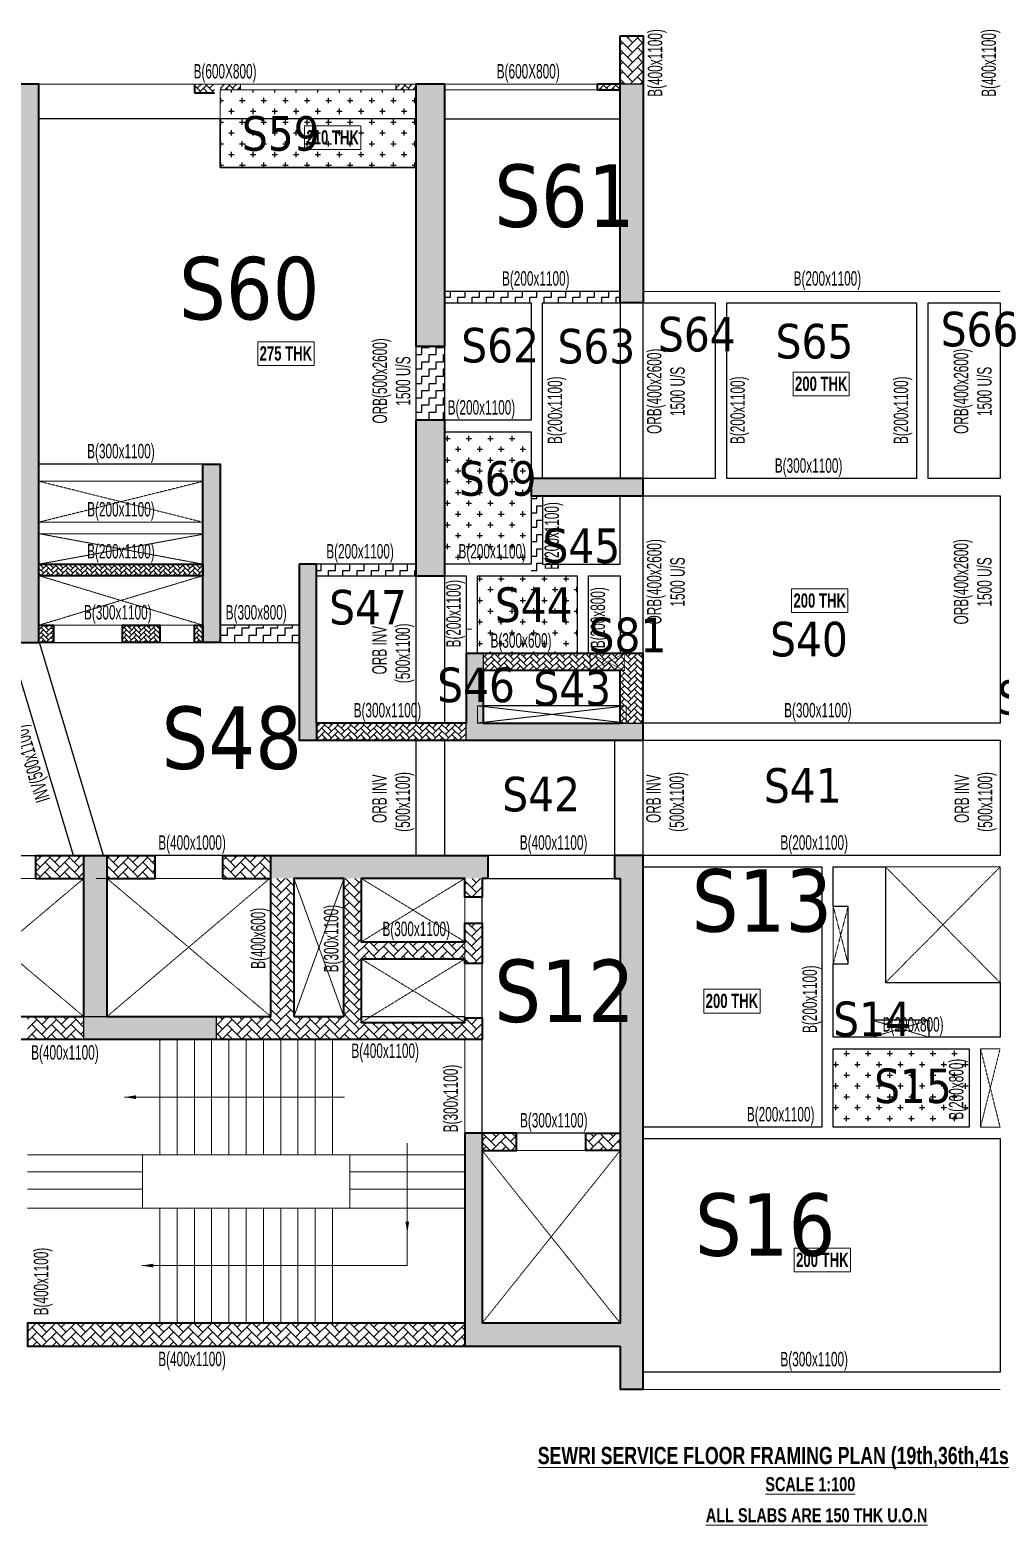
# Model space of a CAD drawing. Header units: millimetres. Extents: x 342 to 67320, y 176 to 26153.
# Drawn here: x 15246 to 32103, y 176 to 26153 of the extents above; entities that cross this region are included whole.
import ezdxf

# ---------------------------------------------------------------- set-up
doc = ezdxf.new("R2010")
doc.units = ezdxf.units.MM
doc.linetypes.add('HIDDEN', pattern=[0.375, 0.25, -0.125])
for name, color, linetype, lineweight in [('A-ANNO-DIMS', 8, 'Continuous', 15), ('A-DETL-MISC', 35, 'Continuous', 15), ('A-FLOR-IDEN', 11, 'Continuous', 9), ('A-HIDD-ABVE', 8, 'HIDDEN', 20), ('G-ANNO-TEXT', 231, 'Continuous', 9), ('S-BEAM', 7, 'Continuous', 18), ('S-BEAM-IDEN', 2, 'Continuous', 9), ('S-COL HATCH', 9, 'Continuous', 0), ('S-COLS', 5, 'Continuous', 35), ('S-WALL', 4, 'Continuous', 18)]:
    doc.layers.add(name, color=color, linetype=linetype, lineweight=lineweight)
for name, color, linetype in [('changes', 7, 'Continuous'), ('HATCH', 8, 'Continuous'), ('S-CUTOUT', 1, 'Continuous'), ('SUNK SLAB', 8, 'Continuous')]:
    doc.layers.add(name, color=color, linetype=linetype)
doc.styles.add('Dim.s & Anno.(Misc.)', font='ARIALN.TTF')
doc.styles.add('Swis721 LtCn BT', font='swisscl.ttf', dxfattribs={"width": 0.9, "height": 233.355162})
doc.styles.add('Swis721 LtCn BT_2', font='swisscl.ttf', dxfattribs={"height": 244.992296})
doc.styles.add('Swis721 LtCn BT_B', font='', dxfattribs={"width": 0.9, "height": 246.918336})
doc.styles.get('Swis721 LtCn BT_B').set_extended_font_data('Swis721 LtCn BT', bold=True)
doc.dimstyles.new('A-GFC-100', dxfattribs={"dimscale": 100, "dimtxt": 1.75, "dimasz": 1.5, "dimexe": 1.5, "dimexo": 0, "dimgap": 1, "dimtad": 1, "dimdsep": 46, "dimtxsty": 'Dim.s & Anno.(Misc.)', "dimblk": 'ARCHTICK', "dimcen": 0, "dimdle": 1.5, "dimclrd": 256, "dimclre": 8, "dimclrt": 6, "dimazin": 2, "dimtfac": 1, "dimtix": 1, "dimtmove": 2, "dimatfit": 3, "dimfxl": 1, "dimtolj": 1, "dimlwd": -1, "dimlwe": 9, "dimarcsym": 0})
pattern_1 = [(0, (-31351735.42, 21119742.44), (187.5, 187.5), [93.75, -281.25]), (90, (-31351688.55, 21119695.56), (-187.5, 187.5), [93.75, -281.25])]
pattern_2 = [(45, (-31802317.5, 20729084.55), (0, 169.7056275), [360, -120]), (135, (-31802232.65, 20729169.4), (1e-14, 169.7056275), [360, -120])]
pattern_3 = [(45, (-31802317.5, 20729084.55), (0, 113.13708499), [240, -80]), (135, (-31802260.93, 20729141.12), (9e-15, 113.13708499), [240, -80])]
pattern_4 = [(45, (-15037.47, -17858.63), (0, 107.76307), [228.6, -76.2]), (135, (-14983.584, -17804.75), (7e-15, 107.76307), [228.6, -76.2])]
pattern_5 = [(45, (-15037.89, -17858.63), (0, 107.76307), [228.6, -76.2]), (135, (-14984.01, -17804.744), (7e-15, 107.76307), [228.6, -76.2])]
pattern_6 = [(45, (-31618808, 20746156.34), (0, 169.7056275), [360, -120]), (135, (-31618723.15, 20746241.2), (1e-14, 169.7056275), [360, -120])]

# ---------------------------------------------------------------- blocks, each defined once
blk = doc.blocks.new('_ARCHTICK')
at = {"color": 0, "linetype": 'ByBlock', "const_width": 0.15}
blk.add_lwpolyline([(-0.5, -0.5), (0.5, 0.5)], dxfattribs=at)
blk = doc.blocks.new('A$Cbe320e20')
at = {"layer": 'S-COL HATCH'}
h = blk.add_hatch(dxfattribs=at)
h.set_pattern_fill('AR-HBONE', color=256, scale=30)
h.set_pattern_definition(pattern_2)
h.paths.add_polyline_path([(15654, 17040), (15254, 17040), (15254, 16206), (15254, 16206), (15654, 16206)])
at = {"layer": 'S-COL HATCH', "transparency": 33554687}
h = blk.add_hatch(color=256, dxfattribs=at)
h.dxf.hatch_style = 1
h.paths.add_polyline_path([(4654, 6500), (5154, 6500), (5154, 16200), (4654, 16200)])
h = blk.add_hatch(color=256, dxfattribs=at)
h.dxf.hatch_style = 1
h.paths.add_polyline_path([(11704, 11650), (12204, 11650), (12204, 16200), (11704, 16200)])
h = blk.add_hatch(color=256, dxfattribs=at)
h.dxf.hatch_style = 1
h.paths.add_polyline_path([(15254, 16206), (15654, 16206), (15654, 12400), (15254, 12400)])
h = blk.add_hatch(color=256, dxfattribs=at)
h.dxf.hatch_style = 1
h.paths.add_polyline_path([(12204, 10360), (11704, 10360), (11704, 7660), (12204, 7660)])
h = blk.add_hatch(color=256, dxfattribs=at)
h.dxf.hatch_style = 1
h.paths.add_polyline_path([(8304, 6500), (8304, 9600), (8004, 9600), (8004, 6500)])
h = blk.add_hatch(color=256, dxfattribs=at)
h.dxf.hatch_style = 1
h.paths.add_polyline_path([(15654, 9350), (13704, 9350), (13704, 9050), (15654, 9050)])
at = {"layer": 'S-COL HATCH'}
h = blk.add_hatch(dxfattribs=at)
h.set_pattern_fill('AR-HBONE', color=256, scale=15)
h.set_pattern_definition([(45, (-31365336.03, 20949949.553), (0, 84.85281374), [180, -60]), (135, (-31365293.6, 20949991.98), (7e-15, 84.85281374), [180, -60])])
h.paths.add_polyline_path([(5154, 7860), (5154, 7660), (8004, 7660), (8004, 7860)])
at = {"layer": 'S-COL HATCH', "transparency": 33554687}
h = blk.add_hatch(color=256, dxfattribs=at)
h.dxf.hatch_style = 1
h.paths.add_polyline_path([(9974, 7860), (9674, 7860), (9674, 4800), (9974, 4800), (9974, 5100)])
at = {"layer": 'S-COL HATCH'}
h = blk.add_hatch(dxfattribs=at)
h.set_pattern_fill('AR-HBONE', color=256, scale=15)
h.set_pattern_definition([(45, (-31367286.02, 20948789.55), (0, 84.85281374), [180, -60]), (135, (-31367243.596, 20948831.98), (7e-15, 84.85281374), [180, -60])])
h.paths.add_polyline_path([(5154, 6800), (5154, 6500), (5404, 6500), (5404, 6800)])
h = blk.add_hatch(dxfattribs=at)
h.set_pattern_fill('AR-HBONE', color=256, scale=15)
h.set_pattern_definition([(45, (-31365336.03, 20948789.553), (0, 84.85281374), [180, -60]), (135, (-31365293.6, 20948831.98), (7e-15, 84.85281374), [180, -60])])
h.paths.add_polyline_path([(6604, 6800), (6604, 6500), (7254, 6500), (7254, 6800)])
h = blk.add_hatch(dxfattribs=at)
h.set_pattern_fill('AR-HBONE', color=256, scale=15)
h.set_pattern_definition([(45, (-31364586.025, 20948789.55), (0, 84.85281374), [180, -60]), (135, (-31364543.6, 20948831.98), (7e-15, 84.85281374), [180, -60])])
h.paths.add_polyline_path([(7854, 6800), (7854, 6500), (8004, 6500), (8004, 6800)])
at = {"layer": 'S-COL HATCH', "transparency": 33554687}
h = blk.add_hatch(color=256, dxfattribs=at)
h.dxf.hatch_style = 1
h.paths.add_polyline_path([(12574, 6310), (12874, 6310), (12874, 5100), (15654, 5100), (15654, 4800), (12574, 4800)])
at = {"layer": 'S-COL HATCH'}
h = blk.add_hatch(dxfattribs=at)
h.set_pattern_fill('AR-HBONE', color=256, scale=20)
h.set_pattern_definition(pattern_3)
h.paths.add_polyline_path([(15254, 6010), (15254, 5100), (15254, 5100), (15254, 5100), (15654, 5100), (15654, 6310), (12874, 6310), (12874, 6010), (12874, 6010)])
h = blk.add_hatch(dxfattribs=at)
h.set_pattern_fill('AR-HBONE', color=256, scale=20)
h.set_pattern_definition(pattern_3)
h.paths.add_polyline_path([(12574, 5100), (9974, 5100), (9974, 4800), (12574, 4800)])
h = blk.add_hatch(dxfattribs=at)
h.set_pattern_fill('AR-HBONE', color=256, scale=30)
h.set_pattern_definition(pattern_6)
h.paths.add_polyline_path([(5935, 2400), (5935, 2800), (5095, 2800), (5095, 2400)])
at = {"layer": 'S-COL HATCH', "transparency": 33554687}
h = blk.add_hatch(color=256, dxfattribs=at)
h.dxf.hatch_style = 1
h.paths.add_polyline_path([(5934, 2800), (6334, 2800), (6334, 0), (5934, 0)])
at = {"layer": 'S-COL HATCH'}
h = blk.add_hatch(dxfattribs=at)
h.set_pattern_fill('AR-HBONE', color=256, scale=30)
h.set_pattern_definition(pattern_6)
h.paths.add_polyline_path([(7175, 2400), (7175, 2800), (6335, 2800), (6335, 2400)])
h = blk.add_hatch(dxfattribs=at)
h.set_pattern_fill('AR-HBONE', color=256, scale=30)
h.set_pattern_definition(pattern_6)
h.paths.add_polyline_path([(9185, 2400), (9185, 2800), (8345, 2800), (8345, 2400), (8675, 2400)])
at = {"layer": 'S-COL HATCH', "transparency": 33554687}
h = blk.add_hatch(color=256, dxfattribs=at)
h.dxf.hatch_style = 1
h.paths.add_polyline_path([(9184, 2800), (12954, 2800), (12954, 2400), (9184, 2400)])
h = blk.add_hatch(color=256, dxfattribs=at)
h.dxf.hatch_style = 1
h.paths.add_polyline_path([(12854, -2025), (12554, -2025), (12554, -5325), (12554, -5725), (15254, -5725), (15254, -6475), (15654, -6475), (15654, -5325), (15654, -5325), (15654, 2800), (15154, 2800), (15154, 2400), (15254, 2400), (15254, -5325), (15254, -5325), (12854, -5325), (12854, -5325)])
at = {"layer": 'S-COL HATCH'}
h = blk.add_hatch(dxfattribs=at)
h.set_pattern_fill('AR-HBONE', color=256, scale=30)
h.set_pattern_definition(pattern_2)
h.paths.add_polyline_path([(10454, 2400), (10754, 2400), (10754, 1300), (12554, 1300), (12554, 1625), (12854, 1625), (12854, 922), (12554, 922), (12554, 1000), (10754, 1000), (10754, -100), (12554, -100), (12554, -23), (12854, -23), (12854, -400), (8234, -400), (8234, 0), (10454, 0)])
h = blk.add_hatch(dxfattribs=at)
h.set_pattern_fill('AR-HBONE', color=256, scale=30)
h.set_pattern_definition(pattern_2)
h.paths.add_polyline_path([(9184, 0), (9584, 0), (9584, 2400), (9184, 2400)])
h = blk.add_hatch(dxfattribs=at)
h.set_pattern_fill('AR-HBONE', color=256, scale=30)
h.set_pattern_definition(pattern_2)
h.paths.add_polyline_path([(12554, 2400), (12854, 2400), (12854, 2075), (12554, 2075)])
h = blk.add_hatch(dxfattribs=at)
h.set_pattern_fill('AR-HBONE', color=256, scale=30)
h.set_pattern_definition(pattern_2)
h.paths.add_polyline_path([(5934, 0), (4954, 0), (4954, -400), (5934, -400)])
at = {"layer": 'S-COL HATCH', "transparency": 33554687}
h = blk.add_hatch(color=256, dxfattribs=at)
h.dxf.hatch_style = 1
h.paths.add_polyline_path([(5934, 0), (8234, 0), (8234, -400), (5934, -400)])
at = {"layer": 'S-COL HATCH'}
h = blk.add_hatch(dxfattribs=at)
h.set_pattern_fill('AR-HBONE', color=256, scale=30)
h.set_pattern_definition([(45, (-31802317.5, 20677155.55), (0, 169.7056275), [360, -120]), (135, (-31802232.65, 20677240.4), (1e-14, 169.7056275), [360, -120])])
h.paths.add_polyline_path([(13454, -2025), (12854, -2025), (12854, -2325), (13454, -2325)])
h.paths.add_polyline_path([(15254, -2025), (14654, -2025), (14654, -2325), (15254, -2325)])
h = blk.add_hatch(dxfattribs=at)
h.set_pattern_fill('AR-HBONE', color=256, scale=30)
h.set_pattern_definition(pattern_2)
h.paths.add_polyline_path([(4954, -5325), (12554, -5325), (12554, -5725), (4954, -5725)])
at = {"layer": 'S-WALL'}
h = blk.add_hatch(dxfattribs=at)
h.set_pattern_fill('FP_1', color=1, style=0, pattern_type=2)
h.set_pattern_definition(pattern_5)
h.paths.add_polyline_path([(8205, 16050), (8205, 16200), (7855, 16200), (7855, 16050)])
h = blk.add_hatch(dxfattribs=at)
h.set_pattern_fill('FP_1', color=1, style=0, pattern_type=2)
h.set_pattern_definition(pattern_5)
h.paths.add_polyline_path([(8205, 16050), (8205, 16200), (7855, 16200), (7855, 16050)])
h = blk.add_hatch(dxfattribs=at)
h.set_pattern_fill('FP_1', color=1, style=0, pattern_type=2)
h.set_pattern_definition([(45, (-18086.774, -17858.63), (0, 107.76307), [228.6, -76.2]), (135, (-18032.89, -17804.745), (7e-15, 107.76307), [228.6, -76.2])])
h.paths.add_polyline_path([(8656, 16100), (8656, 16200), (8306, 16200), (8306, 16100)])
h = blk.add_hatch(dxfattribs=at)
h.set_pattern_fill('FP_1', color=1, style=0, pattern_type=2)
h.set_pattern_definition(pattern_4)
h.paths.add_polyline_path([(11705, 16100), (11705, 16200), (11355, 16200), (11355, 16100)])
h = blk.add_hatch(dxfattribs=at)
h.set_pattern_fill('FP_1', color=1, style=0, pattern_type=2)
h.set_pattern_definition(pattern_4)
h.paths.add_polyline_path([(11705, 16100), (11705, 16200), (11355, 16200), (11355, 16100)])
h = blk.add_hatch(dxfattribs=at)
h.set_pattern_fill('FP_1', color=1, style=0, pattern_type=2)
h.set_pattern_definition(pattern_4)
h.paths.add_polyline_path([(15255, 16100), (15255, 16200), (14855, 16200), (14855, 16100)])
h = blk.add_hatch(dxfattribs=at)
h.set_pattern_fill('FP_1', color=1, style=0, pattern_type=2)
h.set_pattern_definition(pattern_4)
h.paths.add_polyline_path([(15255, 16100), (15255, 16200), (14855, 16200), (14855, 16100)])
at = {"layer": 'changes'}
for p, q in [((15254, 16206), (15654, 16206)), ((15654, 5100), (15654, 4800))]:
    blk.add_line(p, q, dxfattribs=at)
for points in [[(12574, 6310), (12874, 6310), (12874, 5100), (15654, 5100), (15654, 4800), (12574, 4800)], [(5934, 0), (8234, 0), (8234, -400), (5934, -400)]]:
    blk.add_lwpolyline(points, close=True, dxfattribs=at)
at = {"layer": 'S-COL HATCH'}
blk.add_line((12874, 6010), (12874, 6310), dxfattribs=at)
at = {"layer": 'S-COLS'}
for p, q in [((9974, 5100), (9974, 4800)), ((5095, 2800), (5095, 2400)), ((5095, 2800), (7175, 2800)), ((7175, 2400), (7175, 2800)), ((8345, 2800), (8345, 2400)), ((8345, 2800), (9184, 2800)), ((5095, 2400), (5934, 2400)), ((6334, 2400), (7175, 2400)), ((8345, 2400), (9184, 2400)), ((12554, -2025), (12554, -5325)), ((12854, -2025), (12854, -5325)), ((12554, -5325), (12554, -5725))]:
    blk.add_line(p, q, dxfattribs=at)
for points in [[(15254, 17040), (15654, 17040), (15654, 12400), (15254, 12400)], [(11704, 11650), (12204, 11650), (12204, 16200), (11704, 16200)], [(11704, 10360), (11704, 7660), (12204, 7660), (12204, 10360)], [(15654, 9350), (13704, 9350), (13704, 9050), (15654, 9050)], [(9674, 7860), (9674, 4800), (15654, 4800), (15654, 6310), (12574, 6310), (12574, 5100), (9974, 5100), (9974, 7860), (9674, 7860)], [(15254, 6010), (12874, 6010), (12874, 5100), (15254, 5100)], [(9584, 0), (10454, 0), (10454, 2400), (9584, 2400)]]:
    blk.add_lwpolyline(points, close=True, dxfattribs=at)
at = {"layer": 'S-COLS', "elevation": 0}
for points in [[(4654, 6500), (5154, 6500), (5154, 16200), (4654, 16200)], [(8004, 9600), (8304, 9600), (8304, 6500), (8004, 6500)], [(8004, 7660), (5154, 7660), (5154, 7860), (8004, 7860)], [(5404, 6500), (5154, 6500), (5154, 6800), (5404, 6800)], [(7254, 6500), (6604, 6500), (6604, 6800), (7254, 6800)], [(8004, 6500), (7854, 6500), (7854, 6800), (8004, 6800)]]:
    blk.add_lwpolyline(points, close=True, dxfattribs=at)
at = {"layer": 'S-COLS'}
for points in [[(9184, 2800), (12954, 2800), (12954, 2400), (12854, 2400), (12854, 2075), (12554, 2075), (12554, 2400), (11654, 2400), (10754, 2400), (10754, 1300), (12554, 1300), (12554, 1625), (12854, 1625), (12854, 922), (12554, 922), (12554, 1000), (10754, 1000), (10754, -100), (11654, -100), (12554, -100), (12554, -23), (12854, -23), (12854, -400), (10754, -400), (10754, -400), (-400, -400)], [(3084, 2800), (3084, 0), (5934, 0), (5934, 2800)], [(5934, 2800), (6334, 2800)], [(6334, 2800), (6334, 0), (9184, 0), (9184, 2800)], [(15654, -5325), (15654, 2800), (15154, 2800), (15154, 2400), (15254, 2400), (15254, -5325), (12854, -5325)], [(12854, -2325), (13454, -2325), (13454, -2025), (12554, -2025)], [(15254, -2325), (14654, -2325), (14654, -2025), (15254, -2025)], [(12554, -5325), (4954, -5325), (4954, -5725), (15254, -5725)], [(15254, -5725), (15254, -6475), (15654, -6475), (15654, -5325)]]:
    blk.add_lwpolyline(points, dxfattribs=at)
at = {"layer": 'S-CUTOUT', "const_width": 10}
blk.add_lwpolyline([(14729, 6310), (15329, 6310), (15329, 6010), (14729, 6010)], close=True, dxfattribs=at)
for points in [[(14729, 6310), (15329, 6010)], [(15329, 6310), (14729, 6010)]]:
    blk.add_lwpolyline(points, dxfattribs=at)
at = {"layer": 'S-WALL', "lineweight": 35}
for p, q in [((5155, 16200), (4305, 16200)), ((7855, 16200), (7855, 16050)), ((15255, 16200), (14855, 16200)), ((14855, 16200), (14855, 16100)), ((7855, 16050), (8205, 16050)), ((14855, 16100), (15255, 16100))]:
    blk.add_line(p, q, dxfattribs=at)
at = {"layer": 'S-WALL', "color": 7}
for p, q in [((8304, 16200), (11355, 16200)), ((8655, 16200), (8655, 16100)), ((11355, 16200), (11355, 16100)), ((12205, 16200), (11355, 16200)), ((12205, 16200), (14855, 16200)), ((11704, 16100), (8304, 16100)), ((14855, 16100), (12205, 16100))]:
    blk.add_line(p, q, dxfattribs=at)

msp = doc.modelspace()

# ---------------------------------------------------------------- hatches: boundary and pattern name
at = {"layer": 'SUNK SLAB'}
h = msp.add_hatch(dxfattribs=at)
h.set_pattern_fill('CROSS', color=8, scale=750, style=0)
h.set_pattern_definition([(0, (-31351735.42, 21120175.75), (187.5, 187.5), [93.75, -281.25]), (90, (-31351688.55, 21120128.87), (-187.5, 187.5), [93.75, -281.25])])
h.paths.add_polyline_path([(21953, 23761), (21953, 25111), (18553, 25111), (18553, 23761)])
h = msp.add_hatch(dxfattribs=at)
h.set_pattern_fill('ZIGZAG', color=8, scale=1000, style=0)
h.set_pattern_definition([(0, (-31792068.99, 20733512), (125, 125), [125, -125]), (90, (-31791943.99, 20733512), (-125, 125), [125, -125])])
h.paths.add_polyline_path([(19923, 15811), (18553, 15811), (18553, 15511), (19923, 15511)])
h.paths.add_polyline_path([(21953, 16871), (20223, 16871), (20223, 16871), (20223, 16671), (21953, 16671)])
h.paths.add_polyline_path([(22453, 20661), (21953, 20661), (21953, 19371), (22453, 19371)])
h.paths.add_polyline_path([(25503, 21611), (22453, 21611), (22453, 21411), (22553, 21411), (22553, 21411), (23463, 21411), (23463, 21411), (25503, 21411)])
h.paths.add_polyline_path([(24153, 18061), (23953, 18061), (23953, 16671), (24153, 16671)])
h = msp.add_hatch(dxfattribs=at)
h.set_pattern_fill('CROSS', color=8, scale=750, style=0)
h.set_pattern_definition(pattern_1)
h.paths.add_polyline_path([(22453, 16871), (23953, 16871), (23953, 17961), (23953, 18361), (23953, 19171), (22453, 19171)])
h = msp.add_hatch(dxfattribs=at)
h.set_pattern_fill('CROSS', color=8, scale=750, style=0)
h.set_pattern_definition(pattern_1)
h.paths.add_polyline_path([(23023, 16671), (23023, 15321), (24753, 15321), (24753, 16671)])
h = msp.add_hatch(dxfattribs=at)
h.set_pattern_fill('CROSS', color=8, scale=750, style=0)
h.set_pattern_definition(pattern_1)
h.paths.add_polyline_path([(31563, 8451), (29203, 8451), (29203, 7091), (31563, 7091)])

# ---------------------------------------------------------------- linework, layer by layer
at = {"layer": 'A-ANNO-DIMS', "ltscale": 500, "elevation": 0}
msp.add_lwpolyline([(21013, 4685), (21803, 4685), (21803, 5250)], dxfattribs=at)
at = {"layer": 'A-DETL-MISC'}
for p, q in [((17503, 8611), (17503, 6611)), ((17803, 8611), (17803, 6611)), ((18103, 8611), (18103, 6611)), ((18403, 8611), (18403, 6611)), ((18703, 8611), (18703, 6611)), ((19003, 8611), (19003, 6611)), ((19303, 8611), (19303, 6611)), ((19603, 8611), (19603, 6611)), ((19903, 8611), (19903, 6611)), ((20203, 8611), (20203, 6611)), ((20503, 8610), (20503, 6611)), ((17503, 3685), (17503, 5685)), ((17803, 3685), (17803, 5685)), ((18103, 3685), (18103, 5685)), ((18403, 3685), (18403, 5685)), ((18703, 3685), (18703, 5685)), ((19003, 3685), (19003, 5685)), ((19303, 3685), (19303, 5685)), ((19603, 3685), (19603, 5685)), ((19903, 3685), (19903, 5685)), ((20203, 3685), (20203, 5685)), ((20503, 3685), (20503, 5685))]:
    msp.add_line(p, q, dxfattribs=at)
at = {"layer": 'A-DETL-MISC', "elevation": 0}
for points in [[(17203, 6611), (15203, 6611)], [(20803, 6611), (22803, 6611)], [(17203, 6311), (15203, 6311)], [(20803, 6311), (22803, 6311)], [(17203, 6011), (15203, 6011)], [(20803, 6011), (22803, 6011)], [(17203, 5685), (15203, 5685)], [(20803, 5685), (22803, 5685)]]:
    msp.add_lwpolyline(points, dxfattribs=at)
msp.add_lwpolyline([(20803, 6611), (20803, 5685), (17203, 5685), (17203, 6611)], close=True, dxfattribs=at)
at = {"layer": 'A-FLOR-IDEN', "color": 8, "elevation": 0, "flags": 128}
for points in [[(20017, 24489), (20017, 24077), (20995, 24077), (20995, 24489)], [(19204, 20734), (19204, 20322), (20182, 20322), (20182, 20734)], [(28506, 20207), (28506, 19795), (29483, 19795), (29483, 20207)], [(28479, 16441), (28479, 16029), (29457, 16029), (29457, 16441)], [(26954, 9485), (26954, 9073), (27932, 9073), (27932, 9485)], [(28525, 4986), (28525, 4574), (29502, 4574), (29502, 4986)]]:
    msp.add_lwpolyline(points, close=True, dxfattribs=at)
at = {"layer": 'A-HIDD-ABVE', "linetype": 'HIDDEN'}
for p, q in [((15403, 18311, 0), (18203, 17613, 0)), ((15403, 17601, 0), (18253, 18311, 0)), ((15403, 17401, 0), (18253, 16871, 0)), ((15403, 16871, 0), (18253, 17391, 0)), ((15403, 16671, 0), (18253, 15811, 0)), ((15403, 15811, 0), (18253, 16671)), ((23023, 14411), (25603, 14111)), ((23023, 14111), (25603, 14411)), ((30113, 11611), (32103, 9601)), ((30113, 9601), (32103, 11611)), ((13333, 11411), (16183, 9011)), ((13333, 9011), (16183, 11411)), ((16583, 11411), (19433, 9011)), ((16583, 9011), (19413, 11411)), ((19833, 11411), (20703, 9011)), ((19833, 9011), (20703, 11411)), ((21003, 11411), (22803, 10311)), ((21003, 10311), (22803, 11411)), ((29463, 10926, 0), (29203, 9926, 0)), ((29463, 9926, 0), (29203, 10926, 0)), ((21003, 10011), (22803, 8911)), ((21003, 8911), (22803, 10011)), ((29873, 8951, 0), (30873, 8651)), ((29873, 8651), (30873, 8951, 0)), ((31763, 8451, 0), (32103, 7091)), ((31763, 7091), (32103, 8451)), ((23103, 6685), (25503, 3685)), ((23103, 3685), (25503, 6685))]:
    msp.add_line(p, q, dxfattribs=at)
at = {"layer": 'changes'}
msp.add_line((21003, 9011), (22803, 9011), dxfattribs=at)
at = {"layer": 'changes', "color": 1, "elevation": 0}
for points in [[(15403, 24611), (18553, 24611), (18553, 23761), (21953, 23761), (21953, 16871), (19923, 16871), (19923, 15811), (18553, 15811), (18553, 18611), (15403, 18611)], [(18553, 24611), (21953, 24611), (21953, 23761), (18553, 23761)], [(22453, 24606), (25503, 24606), (25503, 21611), (22453, 21611)], [(22453, 21411), (23953, 21411), (23953, 19371), (22453, 19371)], [(24153, 21411), (25503, 21411), (25503, 18361), (24153, 18361)], [(25903, 21411), (27153, 21411), (27153, 18361), (25903, 18361)], [(27353, 21411), (30653, 21411), (30653, 18361), (27353, 18361)], [(30853, 21411), (32103, 21411), (32103, 18361), (30853, 18361)], [(22453, 19171), (23953, 19171), (23953, 16871), (22453, 16871)], [(25503, 18061), (24153, 18061), (24153, 16871), (25503, 16871)], [(25903, 18061), (32103, 18061), (32103, 14111), (25903, 14111)], [(20223, 16671), (21953, 16671), (21953, 14111), (20223, 14111)], [(22453, 16671), (22823, 16671), (22823, 14111), (22453, 14111)], [(23023, 16671), (24753, 16671), (24753, 15321), (23023, 15321)], [(24953, 16671), (25503, 16671), (25503, 15321), (24953, 15321)], [(8163, 13811), (8163, 11811), (16002, 11811), (14892, 15511), (12553, 15511), (12553, 13811)], [(15414, 15511), (19923, 15511), (19923, 13811), (21953, 13811), (21953, 11811), (16524, 11811)], [(23123, 15021), (25503, 15021), (25503, 14411), (23123, 14411)], [(22453, 13811), (25403, 13811), (25403, 11811), (22453, 11811)], [(25903, 13811), (32103, 13811), (32103, 11811), (25903, 11811)], [(25903, 11611), (29003, 11611), (29003, 7091), (25903, 7091)], [(32103, 9601), (32103, 8651), (30873, 8651), (30873, 8951), (29873, 8951), (29873, 8651), (29203, 8651), (29203, 9926), (29463, 9926), (29463, 10926), (29203, 10926), (29203, 11611), (30113, 11611), (30113, 9601)], [(23103, 11411), (25503, 11411), (25503, 6985), (23103, 6985)], [(29203, 8451), (31563, 8451), (31563, 7091), (29203, 7091)], [(25903, 6891), (32103, 6891), (32103, 2835), (25903, 2835)]]:
    msp.add_lwpolyline(points, close=True, dxfattribs=at)
at = {"layer": 'HATCH', "color": 4}
for p, q in [((21953, 14111), (21953, 14111)), ((22453, 14111), (22453, 14111))]:
    msp.add_line(p, q, dxfattribs=at)
at = {"layer": 'S-BEAM'}
for p, q in [((15403, 25211, 0), (21953, 25211, 0)), ((22453, 25211), (25503, 25216)), ((18553, 24611, 0), (21953, 24611)), ((32103, 21611), (25903, 21611)), ((25503, 18361, 0), (25503, 21411)), ((25903, 18361, 0), (25903, 21411)), ((32103, 18361, 0), (32103, 21411)), ((21953, 20661), (21953, 19371)), ((22453, 20661), (22453, 19371)), ((23953, 19171), (22453, 19171)), ((23953, 19171), (23953, 18361)), ((15653, 18611, 0), (15403, 18611, 0)), ((15403, 18311, 0), (18253, 18311, 0)), ((23953, 17961), (23953, 16871)), ((25503, 16871), (25503, 18061)), ((25903, 15121), (25903, 18061)), ((32103, 15121), (32103, 18061)), ((15403, 17601, 0), (18253, 17601, 0)), ((15403, 17401, 0), (18253, 17401)), ((15403, 16871, 0), (18253, 16871, 0)), ((15403, 16671, 0), (18253, 16671)), ((21953, 16671), (21953, 14111)), ((22453, 16871), (23953, 16871)), ((22453, 16671), (22823, 16671)), ((22453, 16671, 0), (22453, 14111, 0)), ((23023, 16671), (24753, 16671)), ((23023, 15321), (23023, 16671)), ((24153, 16871), (25503, 16871)), ((24753, 16671), (24753, 15321)), ((25503, 15321), (25503, 16671)), ((15403, 15811), (18253, 15811, 0)), ((14892, 15511, 0), (16002, 11811, 0)), ((15414, 15511, 0), (16524, 11811, 0)), ((21953, 13811, 0), (21953, 11811, 0)), ((22453, 13811, 0), (22453, 11811, 0)), ((25403, 13811), (25403, 11811)), ((25903, 13811), (25903, 11811)), ((32103, 13811), (32103, 11811)), ((13333, 11411), (16183, 11411)), ((16398, 11411), (19433, 11411)), ((22803, 8988), (22803, 11411)), ((22803, 8611), (22803, 6985)), ((29203, 8451, 0), (29203, 7091)), ((29203, 8451, 0), (31563, 8451, 0)), ((31563, 8451, 0), (31563, 7091)), ((31763, 8451, 0), (32103, 8451)), ((31763, 8451, 0), (31763, 7091)), ((31563, 7091), (29203, 7091)), ((32103, 7091), (31763, 7091)), ((23703, 6685), (24903, 6685)), ((25903, 2535), (32103, 2535))]:
    msp.add_line(p, q, dxfattribs=at)
at = {"layer": 'S-BEAM', "linetype": 'HIDDEN'}
for p, q in [((15403, 24611, 0), (18553, 24611, 0)), ((22453, 24606), (25503, 24611)), ((22453, 21611), (25503, 21611)), ((22453, 21411), (23953, 21411)), ((23953, 21411), (23953, 19371)), ((24153, 21411), (25503, 21411)), ((24153, 21411), (24153, 18361)), ((27153, 21411, 0), (25903, 21411)), ((27153, 21411), (27153, 18361)), ((30653, 21411, 0), (27353, 21411, 0)), ((27353, 21411), (27353, 18361)), ((30653, 21411), (30653, 18361)), ((32103, 21411, 0), (30853, 21411, 0)), ((30853, 21411), (30853, 18361)), ((22453, 19371), (23953, 19371)), ((15403, 18611, 0), (18253, 18611, 0)), ((25503, 18361), (27153, 18361)), ((27353, 18361), (30653, 18361)), ((30853, 18361), (32103, 18361)), ((24153, 16871), (24153, 17961)), ((25903, 18061), (32103, 18061)), ((20223, 16871), (21953, 16871)), ((20223, 16671), (21953, 16671)), ((22823, 16671), (22823, 15321)), ((24953, 16671), (24953, 15321)), ((24953, 16671), (25503, 16671)), ((18553, 15811), (19923, 15811)), ((22823, 15741), (22923, 15741)), ((15403, 15511, 0), (18253, 15511, 0)), ((18553, 15511), (19923, 15511)), ((25903, 14111), (32103, 14111)), ((25903, 13811), (32103, 13811)), ((13333, 11811), (16183, 11811)), ((16398, 11811), (17398, 11811)), ((17423, 11811), (19433, 11811)), ((23203, 11811), (25403, 11811)), ((25903, 11811), (32103, 11811, 0)), ((25903, 11611), (29003, 11611)), ((29003, 11611, 0), (29003, 7091)), ((29203, 11611), (32103, 11611)), ((29203, 11611, 0), (29203, 8651, 0)), ((23103, 8988), (23103, 11411)), ((23203, 11411), (25403, 11411)), ((23103, 8611), (23103, 6985)), ((29203, 8651, 0), (32103, 8651)), ((29003, 7091), (25903, 7091)), ((23703, 6985), (24903, 6985)), ((32103, 6891), (25903, 6891)), ((25903, 2835), (32103, 2835))]:
    msp.add_line(p, q, dxfattribs=at)
at = {"layer": 'S-BEAM', "elevation": 0}
for points in [[(18553, 25111), (21953, 25111), (21953, 23761), (18553, 23761)], [(25603, 14111), (23023, 14111), (23023, 14411), (25603, 14411)], [(30113, 11611), (32103, 11611), (32103, 9601), (30113, 9601)], [(29203, 10926), (29463, 10926), (29463, 9926), (29203, 9926)]]:
    msp.add_lwpolyline(points, close=True, dxfattribs=at)
at = {"layer": 'S-COL HATCH', "elevation": 0}
msp.add_lwpolyline([(29873, 8951), (30873, 8951), (30873, 8651), (29873, 8651)], close=True, dxfattribs=at)

# ---------------------------------------------------------------- block references
at = {"layer": 'S-COLS'}
msp.add_blockref('A$Cbe320e20', (10249, 9011), dxfattribs=at)

# ---------------------------------------------------------------- texts
at = {"layer": 'A-FLOR-IDEN', "color": 1, "char_height": 246.9, "width": 1155, "attachment_point": 2, "line_spacing_factor": 0.964267, "style": 'Swis721 LtCn BT_B'}
for s, insert in [('210 THK', (20506, 24410, 0)), ('275 THK', (19693, 20656)), ('200 THK', (28995, 20129)), ('200 THK', (28968, 16363)), ('200 THK', (27443, 9407)), ('200 THK', (29014, 4908))]:
    msp.add_mtext(s, dxfattribs=dict(at, insert=insert))
at = {"layer": 'changes', "attachment_point": 1, "style": 'Dim.s & Anno.(Misc.)'}
for s, insert, char_height in [('{\\fTahoma|b0|i0|c0|p34;S59}', (18930, 24655), 600), ('{\\fTahoma|b0|i0|c0|p34;S61}', (23313, 23816), 1084.7), ('{\\fTahoma|b0|i0|c0|p34;S60}', (17837, 22209), 1084.7), ('{\\fTahoma|b0|i0|c0|p34;S64}', (26159, 21168), 600), ('{\\fTahoma|b0|i0|c0|p34;S65}', (28203, 21046), 600), ('{\\fTahoma|b0|i0|c0|p34;S66}', (31071, 21256), 600), ('{\\fTahoma|b0|i0|c0|p34;S62}', (22741, 20976), 600), ('{\\fTahoma|b0|i0|c0|p34;S63}', (24413, 20959), 600), ('{\\fTahoma|b0|i0|c0|p34;S69}', (22698, 18661), 600), ('{\\fTahoma|b0|i0|c0|p34;S45}', (24153, 17492), 600), ('{\\fTahoma|b0|i0|c0|p34;S47}', (20445, 16424), 600), ('{\\fTahoma|b0|i0|c0|p34;S44}', (23324, 16468), 600), ('{\\fTahoma|b0|i0|c0|p34;S81}', (24953, 15942), 600), ('{\\fTahoma|b0|i0|c0|p34;S40}', (28107, 15870), 600), ('{\\fTahoma|b0|i0|c0|p34;S46}', (22322, 15074), 600), ('{\\fTahoma|b0|i0|c0|p34;S43}', (23993, 15018), 600), ('{\\fTahoma|b0|i0|c0|p34;S39}', (32054, 14858), 600), ('{\\fTahoma|b0|i0|c0|p34;S48}', (17533, 14399), 1084.7), ('{\\fTahoma|b0|i0|c0|p34;S41}', (28000, 13327), 600), ('{\\fTahoma|b0|i0|c0|p34;S42}', (23454, 13177), 600), ('{\\fTahoma|b0|i0|c0|p34;S13}', (26745, 11572), 1084.7), ('{\\fTahoma|b0|i0|c0|p34;S12}', (23314, 10002), 1084.7), ('{\\fTahoma|b0|i0|c0|p34;S14}', (29203, 9272, 0), 600), ('{\\fTahoma|b0|i0|c0|p34;S15}', (29914, 8109), 600), ('{\\fTahoma|b0|i0|c0|p34;S16}', (26801, 5941), 1084.7)]:
    msp.add_mtext_dynamic_manual_height_columns(s, width=6038.66, gutter_width=5424, heights=[1159], dxfattribs=dict(at, insert=insert, char_height=char_height))
at = {"layer": 'G-ANNO-TEXT', "color": 6, "insert": (24070, 1536), "char_height": 300, "width": 11144.73, "attachment_point": 1, "line_spacing_factor": 0.971848, "style": 'Swis721 LtCn BT_2'}
msp.add_mtext('{\\fSwis721 LtCn BT|b1|i0|c0|p34;\\LSEWRI SERVICE FLOOR FRAMING PLAN (19th,36th,41st & 62nd floor)}', dxfattribs=at)
at = {"layer": 'G-ANNO-TEXT', "color": 1, "char_height": 244.99, "attachment_point": 1, "line_spacing_factor": 0.971848, "style": 'Swis721 LtCn BT_2'}
for s, insert, width in [('{\\fSwis721 LtCn BT|b1|i0|c0|p34;\\LSCALE 1:100}', (28024, 1009), 1551.04), ('{\\fSwis721 LtCn BT|b1|i0|c0|p34;\\LALL SLABS ARE 150 THK U.O.N}', (26990, 470), 3728.69)]:
    msp.add_mtext(s, dxfattribs=dict(at, insert=insert, width=width))
at = {"layer": 'S-BEAM-IDEN', "style": 'Swis721 LtCn BT', "width": 0.8}
for s, rotation, p in [('B(400x1100)', 90, (26232, 24992)), ('B(400x1100)', 90, (32030, 24992)), ('B(600X800)', 360, (18089, 25310, 0)), ('B(600X800)', 360, (23357, 25310, 0)), ('B(200x1100)', 360, (23448, 21710)), ('B(200x1100)', 360, (28515, 21710)), ('ORB(500x2600)', 90, (21450, 19314)), ('ORB(400x2600)', 90, (26218, 19134)), ('ORB(400x2600)', 90, (31550, 19134)), ('1500 U/S', 90, (21855, 19625)), ('1500 U/S', 90, (26623, 19445)), ('1500 U/S', 90, (31955, 19445)), ('B(200x1100)', 90, (24493, 18958)), ('B(200x1100)', 90, (27667, 18958)), ('B(200x1100)', 90, (30505, 18958)), ('B(200x1100)', 360, (22504, 19470)), ('B(300x1100)', 360, (16240, 18710, 0)), ('B(300x1100)', 360, (28188, 18460)), ('B(200x1100)', 360, (16240, 17700, 0)), ('B(200x1100)', 90, (24438, 16775)), ('B(200x1100)', 360, (16240, 16970, 0)), ('B(200x1100)', 360, (20395, 16970)), ('B(200x1100)', 360, (22692, 16970)), ('ORB(400x2600)', 90, (26218, 15824)), ('ORB(400x2600)', 90, (31550, 15824)), ('1500 U/S', 90, (26623, 16135)), ('1500 U/S', 90, (31955, 16135)), ('B(200x1100)', 90, (22731, 15424)), ('B(200x800)', 90, (25238, 15411)), ('B(300x1100)', 360, (16186, 15910)), ('B(300x800)', 360, (18648, 15910)), ('ORB INV', 90, (21444, 14956)), ('(500x1100)', 90, (21849, 14803)), ('B(300x600)', 360, (23249, 15420)), ('B(300x1100)', 360, (20871, 14210)), ('INV(500x1100)', 107.2798, (15599, 12780, 0)), ('ORB INV', 90, (21444, 12375)), ('(500x1100)', 90, (21849, 12222)), ('ORB INV', 90, (26205, 12375)), ('(500x1100)', 90, (26610, 12222)), ('ORB INV', 90, (31562, 12375)), ('(500x1100)', 90, (31967, 12222)), ('B(400x1000)', 360, (17476, 11910, 0)), ('B(400x1100)', 360, (23758, 11910)), ('B(200x1100)', 360, (28286, 11910)), ('B(300x1100)', 90, (20605, 9779)), ('B(400x600)', 90, (19335, 9841)), ('B(300x1100)', 360, (21371, 10410, 0)), ('B(200x1100)', 90, (28920, 8726, 0)), ('B(200x800)', 360, (30061, 8750, 0)), ('B(400x1100)', 360, (15267, 8264)), ('B(400x1100)', 360, (20832, 8293)), ('B(300x1100)', 90, (22681, 7001)), ('B(200x800)', 90, (31465, 7219)), ('B(300x1100)', 360, (23761, 7085)), ('B(200x1100)', 360, (27703, 7190)), ('B(400x1100)', 90, (15564, 3821)), ('B(400x1100)', 360, (17476, 2938, 0)), ('B(300x1100)', 360, (28286, 2935))]:
    msp.add_text(s, height=250, rotation=rotation, dxfattribs=at).set_placement(p)
msp.add_text('B(300x1100)', height=250, dxfattribs=at).set_placement((28350, 14210))

# ---------------------------------------------------------------- leaders
at = {"layer": 'A-ANNO-DIMS', "ltscale": 500}
for points in [[(16891, 7611), (20713, 7611)], [(21803, 5250), (21803, 6812)], [(17191, 4685), (21013, 4685)]]:
    msp.add_leader(points, dimstyle='A-GFC-100', override={"dimasz": 2, "dimtad": 0, "dimfxl": 0.18, "dimarcsym": 1}, dxfattribs=at)

doc.saveas('drawing.dxf')
